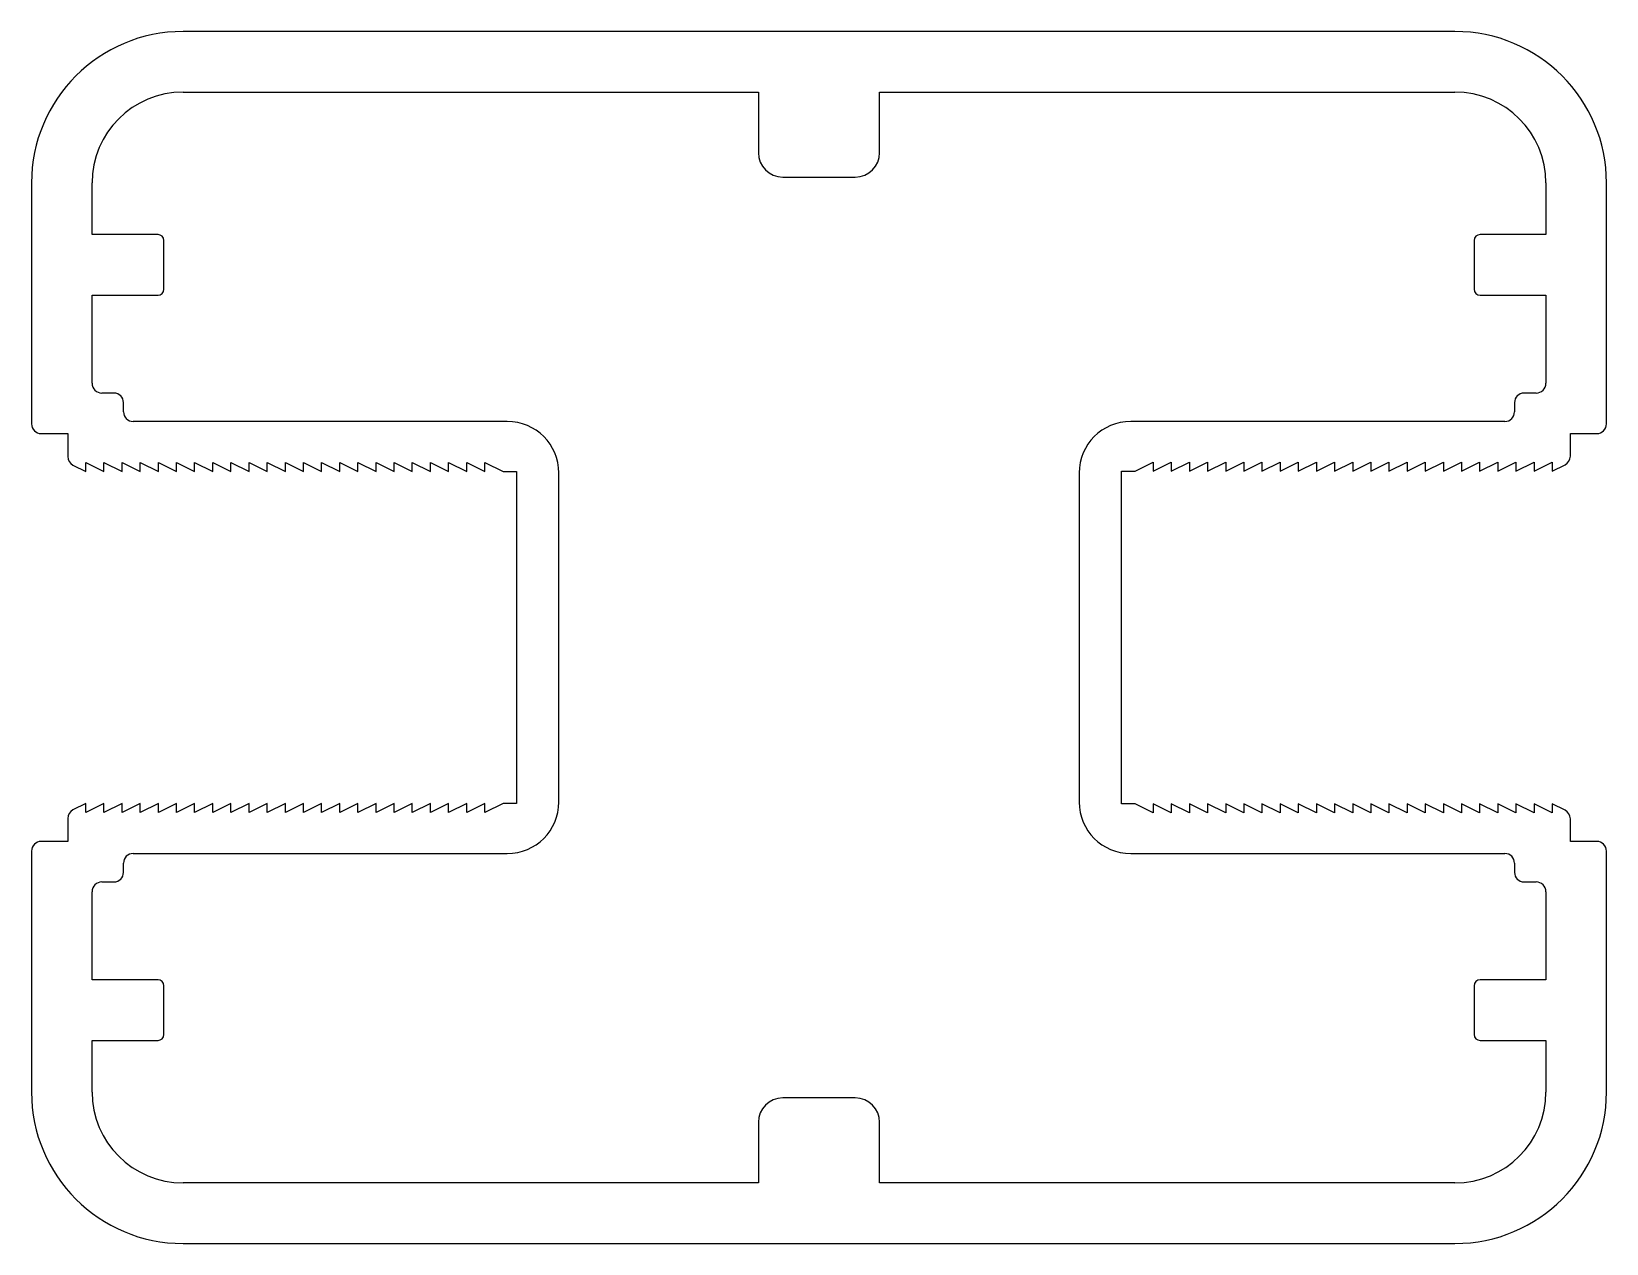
# Model space of a CAD drawing. Extents: x -31.4 to 34.5, y 6.7 to 57.5.
import ezdxf

# ---------------------------------------------------------------- set-up
doc = ezdxf.new("R2010")
doc.units = 0
doc.layers.get('0').update_dxf_attribs({"linetype": 'CONTINUOUS'})

msp = doc.modelspace()

# ---------------------------------------------------------------- linework, layer by layer
for p, q in [((28.2, 57.549), (-25.09, 57.549)), ((-25.09, 55.009), (-0.985, 55.009)), ((-0.985, 55.009), (-0.985, 52.469)), ((4.095, 55.009), (28.2, 55.009)), ((4.095, 52.469), (4.095, 55.009)), ((-31.44, 51.199), (-31.44, 41.104)), ((-28.9, 49.038), (-28.9, 51.199)), ((0.035, 51.449), (3.075, 51.449)), ((32.01, 51.199), (32.01, 49.038)), ((34.55, 41.104), (34.55, 51.199)), ((-26.14, 49.038), (-28.9, 49.038)), ((32.01, 49.038), (29.25, 49.038)), ((-25.89, 46.748), (-25.89, 48.788)), ((29, 48.788), (29, 46.748)), ((-28.9, 42.804), (-28.9, 46.498)), ((-28.9, 46.498), (-26.14, 46.498)), ((29.25, 46.498), (32.01, 46.498)), ((32.01, 46.498), (32.01, 42.804)), ((-27.985, 42.394), (-28.49, 42.394)), ((31.6, 42.394), (31.095, 42.394)), ((-27.585, 41.604), (-27.585, 41.994)), ((30.695, 41.994), (30.695, 41.604)), ((-11.505, 41.204), (-27.185, 41.204)), ((30.295, 41.204), (14.615, 41.204)), ((-31.03, 40.694), (-29.925, 40.694)), ((-29.925, 40.694), (-29.925, 39.736)), ((33.035, 39.746), (33.035, 40.694)), ((33.035, 40.694), (34.14, 40.694)), ((-29.704, 39.378), (-29.165, 39.109)), ((-29.165, 39.109), (-29.165, 39.489)), ((-29.165, 39.489), (-28.405, 39.109)), ((-28.405, 39.109), (-28.405, 39.489)), ((-28.405, 39.489), (-27.645, 39.109)), ((-27.645, 39.109), (-27.645, 39.489)), ((-27.645, 39.489), (-26.885, 39.109)), ((-26.885, 39.109), (-26.885, 39.489)), ((-26.885, 39.489), (-26.125, 39.109)), ((-26.125, 39.109), (-26.125, 39.489)), ((-26.125, 39.489), (-25.365, 39.109)), ((-25.365, 39.109), (-25.365, 39.489)), ((-25.365, 39.489), (-24.605, 39.109)), ((-24.605, 39.109), (-24.605, 39.489)), ((-24.605, 39.489), (-23.845, 39.109)), ((-23.845, 39.109), (-23.845, 39.489)), ((-23.845, 39.489), (-23.085, 39.109)), ((-23.085, 39.109), (-23.085, 39.489)), ((-23.085, 39.489), (-22.325, 39.109)), ((-22.325, 39.109), (-22.325, 39.489)), ((-22.325, 39.489), (-21.565, 39.109)), ((-21.565, 39.109), (-21.565, 39.489)), ((-21.565, 39.489), (-20.805, 39.109)), ((-20.805, 39.109), (-20.805, 39.489)), ((-20.805, 39.489), (-20.045, 39.109)), ((-20.045, 39.109), (-20.045, 39.489)), ((-20.045, 39.489), (-19.285, 39.109)), ((-19.285, 39.109), (-19.285, 39.489)), ((-19.285, 39.489), (-18.525, 39.109)), ((-18.525, 39.109), (-18.525, 39.489)), ((-18.525, 39.489), (-17.765, 39.109)), ((-17.765, 39.109), (-17.765, 39.489)), ((-17.765, 39.489), (-17.005, 39.109)), ((-17.005, 39.109), (-17.005, 39.489)), ((-17.005, 39.489), (-16.245, 39.109)), ((-16.245, 39.109), (-16.245, 39.489)), ((-16.245, 39.489), (-15.485, 39.109)), ((-15.485, 39.109), (-15.485, 39.489)), ((-15.485, 39.489), (-14.725, 39.109)), ((-14.725, 39.109), (-14.725, 39.489)), ((-14.725, 39.489), (-13.965, 39.109)), ((-13.965, 39.109), (-13.965, 39.489)), ((-13.965, 39.489), (-13.205, 39.109)), ((-13.205, 39.109), (-13.205, 39.489)), ((-13.205, 39.489), (-12.445, 39.109)), ((-12.445, 39.109), (-12.445, 39.489)), ((-12.445, 39.489), (-11.685, 39.109)), ((-11.685, 39.109), (-11.125, 39.109)), ((-11.125, 39.109), (-11.125, 25.189)), ((-9.345, 25.254), (-9.345, 39.044)), ((12.455, 39.044), (12.455, 25.254)), ((14.235, 25.179), (14.235, 39.119)), ((14.235, 39.119), (14.795, 39.119)), ((14.795, 39.119), (15.555, 39.499)), ((15.555, 39.499), (15.555, 39.119)), ((15.555, 39.119), (16.315, 39.499)), ((16.315, 39.499), (16.315, 39.119)), ((16.315, 39.119), (17.075, 39.499)), ((17.075, 39.499), (17.075, 39.119)), ((17.075, 39.119), (17.835, 39.499)), ((17.835, 39.499), (17.835, 39.119)), ((17.835, 39.119), (18.595, 39.499)), ((18.595, 39.499), (18.595, 39.119)), ((18.595, 39.119), (19.355, 39.499)), ((19.355, 39.499), (19.355, 39.119)), ((19.355, 39.119), (20.115, 39.499)), ((20.115, 39.499), (20.115, 39.119)), ((20.115, 39.119), (20.875, 39.499)), ((20.875, 39.499), (20.875, 39.119)), ((20.875, 39.119), (21.635, 39.499)), ((21.635, 39.499), (21.635, 39.119)), ((21.635, 39.119), (22.395, 39.499)), ((22.395, 39.499), (22.395, 39.119)), ((22.395, 39.119), (23.155, 39.499)), ((23.155, 39.499), (23.155, 39.119)), ((23.155, 39.119), (23.915, 39.499)), ((23.915, 39.499), (23.915, 39.119)), ((23.915, 39.119), (24.675, 39.499)), ((24.675, 39.499), (24.675, 39.119)), ((24.675, 39.119), (25.435, 39.499)), ((25.435, 39.499), (25.435, 39.119)), ((25.435, 39.119), (26.195, 39.499)), ((26.195, 39.499), (26.195, 39.119)), ((26.195, 39.119), (26.955, 39.499)), ((26.955, 39.499), (26.955, 39.119)), ((26.955, 39.119), (27.715, 39.499)), ((27.715, 39.499), (27.715, 39.119)), ((27.715, 39.119), (28.475, 39.499)), ((28.475, 39.499), (28.475, 39.119)), ((28.475, 39.119), (29.235, 39.499)), ((29.235, 39.499), (29.235, 39.119)), ((29.235, 39.119), (29.995, 39.499)), ((29.995, 39.499), (29.995, 39.119)), ((29.995, 39.119), (30.755, 39.499)), ((30.755, 39.499), (30.755, 39.119)), ((30.755, 39.119), (31.515, 39.499)), ((31.515, 39.499), (31.515, 39.119)), ((31.515, 39.119), (32.275, 39.499)), ((32.275, 39.499), (32.275, 39.119)), ((32.275, 39.119), (32.814, 39.388)), ((-29.165, 25.189), (-29.704, 24.919)), ((-28.405, 25.189), (-29.165, 24.809)), ((-29.165, 24.809), (-29.165, 25.189)), ((-27.645, 25.189), (-28.405, 24.809)), ((-28.405, 24.809), (-28.405, 25.189)), ((-26.885, 25.189), (-27.645, 24.809)), ((-27.645, 24.809), (-27.645, 25.189)), ((-26.125, 25.189), (-26.885, 24.809)), ((-26.885, 24.809), (-26.885, 25.189)), ((-25.365, 25.189), (-26.125, 24.809)), ((-26.125, 24.809), (-26.125, 25.189)), ((-24.605, 25.189), (-25.365, 24.809)), ((-25.365, 24.809), (-25.365, 25.189)), ((-23.845, 25.189), (-24.605, 24.809)), ((-24.605, 24.809), (-24.605, 25.189)), ((-23.085, 25.189), (-23.845, 24.809)), ((-23.845, 24.809), (-23.845, 25.189)), ((-22.325, 25.189), (-23.085, 24.809)), ((-23.085, 24.809), (-23.085, 25.189)), ((-21.565, 25.189), (-22.325, 24.809)), ((-22.325, 24.809), (-22.325, 25.189)), ((-20.805, 25.189), (-21.565, 24.809)), ((-21.565, 24.809), (-21.565, 25.189)), ((-20.045, 25.189), (-20.805, 24.809)), ((-20.805, 24.809), (-20.805, 25.189)), ((-19.285, 25.189), (-20.045, 24.809)), ((-20.045, 24.809), (-20.045, 25.189)), ((-18.525, 25.189), (-19.285, 24.809)), ((-19.285, 24.809), (-19.285, 25.189)), ((-17.765, 25.189), (-18.525, 24.809)), ((-18.525, 24.809), (-18.525, 25.189)), ((-17.005, 25.189), (-17.765, 24.809)), ((-17.765, 24.809), (-17.765, 25.189)), ((-16.245, 25.189), (-17.005, 24.809)), ((-17.005, 24.809), (-17.005, 25.189)), ((-15.485, 25.189), (-16.245, 24.809)), ((-16.245, 24.809), (-16.245, 25.189)), ((-14.725, 25.189), (-15.485, 24.809)), ((-15.485, 24.809), (-15.485, 25.189)), ((-13.965, 25.189), (-14.725, 24.809)), ((-14.725, 24.809), (-14.725, 25.189)), ((-13.205, 25.189), (-13.965, 24.809)), ((-13.965, 24.809), (-13.965, 25.189)), ((-12.445, 25.189), (-13.205, 24.809)), ((-13.205, 24.809), (-13.205, 25.189)), ((-11.685, 25.189), (-12.445, 24.809)), ((-12.445, 24.809), (-12.445, 25.189)), ((-11.125, 25.189), (-11.685, 25.189)), ((14.795, 25.179), (14.235, 25.179)), ((15.555, 24.799), (14.795, 25.179)), ((16.315, 24.799), (15.555, 25.179)), ((15.555, 25.179), (15.555, 24.799)), ((17.075, 24.799), (16.315, 25.179)), ((16.315, 25.179), (16.315, 24.799)), ((17.835, 24.799), (17.075, 25.179)), ((17.075, 25.179), (17.075, 24.799)), ((18.595, 24.799), (17.835, 25.179)), ((17.835, 25.179), (17.835, 24.799)), ((19.355, 24.799), (18.595, 25.179)), ((18.595, 25.179), (18.595, 24.799)), ((20.115, 24.799), (19.355, 25.179)), ((19.355, 25.179), (19.355, 24.799)), ((20.875, 24.799), (20.115, 25.179)), ((20.115, 25.179), (20.115, 24.799)), ((21.635, 24.799), (20.875, 25.179)), ((20.875, 25.179), (20.875, 24.799)), ((22.395, 24.799), (21.635, 25.179)), ((21.635, 25.179), (21.635, 24.799)), ((23.155, 24.799), (22.395, 25.179)), ((22.395, 25.179), (22.395, 24.799)), ((23.915, 24.799), (23.155, 25.179)), ((23.155, 25.179), (23.155, 24.799)), ((24.675, 24.799), (23.915, 25.179)), ((23.915, 25.179), (23.915, 24.799)), ((25.435, 24.799), (24.675, 25.179)), ((24.675, 25.179), (24.675, 24.799)), ((26.195, 24.799), (25.435, 25.179)), ((25.435, 25.179), (25.435, 24.799)), ((26.955, 24.799), (26.195, 25.179)), ((26.195, 25.179), (26.195, 24.799)), ((27.715, 24.799), (26.955, 25.179)), ((26.955, 25.179), (26.955, 24.799)), ((28.475, 24.799), (27.715, 25.179)), ((27.715, 25.179), (27.715, 24.799)), ((29.235, 24.799), (28.475, 25.179)), ((28.475, 25.179), (28.475, 24.799)), ((29.995, 24.799), (29.235, 25.179)), ((29.235, 25.179), (29.235, 24.799)), ((30.755, 24.799), (29.995, 25.179)), ((29.995, 25.179), (29.995, 24.799)), ((31.515, 24.799), (30.755, 25.179)), ((30.755, 25.179), (30.755, 24.799)), ((32.275, 24.799), (31.515, 25.179)), ((31.515, 25.179), (31.515, 24.799)), ((32.813, 24.91), (32.275, 25.179)), ((32.275, 25.179), (32.275, 24.799)), ((-29.925, 24.562), (-29.925, 23.604)), ((33.035, 23.604), (33.035, 24.552)), ((-31.44, 23.194), (-31.44, 13.099)), ((-29.925, 23.604), (-31.03, 23.604)), ((34.14, 23.604), (33.035, 23.604)), ((34.55, 13.099), (34.55, 23.194)), ((-27.585, 22.304), (-27.585, 22.694)), ((-27.185, 23.094), (-11.505, 23.094)), ((14.615, 23.094), (30.295, 23.094)), ((30.695, 22.694), (30.695, 22.304)), ((-28.49, 21.904), (-27.985, 21.904)), ((31.095, 21.904), (31.6, 21.904)), ((-28.9, 17.8), (-28.9, 21.494)), ((32.01, 21.494), (32.01, 17.8)), ((-26.14, 17.8), (-28.9, 17.8)), ((-25.89, 15.51), (-25.89, 17.55)), ((29, 17.55), (29, 15.51)), ((32.01, 17.8), (29.25, 17.8)), ((-28.9, 13.099), (-28.9, 15.26)), ((-28.9, 15.26), (-26.14, 15.26)), ((29.25, 15.26), (32.01, 15.26)), ((32.01, 15.26), (32.01, 13.099)), ((3.075, 12.849), (0.035, 12.849)), ((-0.985, 11.829), (-0.985, 9.289)), ((4.095, 9.289), (4.095, 11.829)), ((-0.985, 9.289), (-25.09, 9.289)), ((28.2, 9.289), (4.095, 9.289)), ((-25.09, 6.749), (28.2, 6.749))]:
    msp.add_line(p, q)
for centre, radius, start, end in [((-25.09, 51.199), 6.35, 90, 180), ((28.2, 51.199), 6.35, 0, 90), ((-25.09, 51.199), 3.81, 90, 180), ((28.2, 51.199), 3.81, 360, 90), ((0.035, 52.469), 1.02, 180, 270), ((3.075, 52.469), 1.02, 270, 360), ((-26.14, 48.788), 0.25, 0, 90), ((29.25, 48.788), 0.25, 90, 180), ((-26.14, 46.748), 0.25, 270, 0), ((29.25, 46.748), 0.25, 180, 270), ((-28.49, 42.804), 0.41, 180, 270), ((-27.985, 41.994), 0.4, 0, 90), ((31.095, 41.994), 0.4, 90, 180), ((31.6, 42.804), 0.41, 270, 360), ((-27.185, 41.604), 0.4, 180, 270), ((30.295, 41.604), 0.4, 270, 360), ((-31.03, 41.104), 0.41, 180, 270), ((-11.505, 39.044), 2.16, 0, 90), ((14.615, 39.044), 2.16, 90, 180), ((34.14, 41.104), 0.41, 270, 360), ((-29.525, 39.736), 0.4, 180, 243.43503), ((32.635, 39.746), 0.4, 296.60245, 0), ((-11.505, 25.254), 2.16, 270, 360), ((14.615, 25.254), 2.16, 180, 270), ((-29.525, 24.562), 0.4, 116.56505, 180), ((32.635, 24.552), 0.4, 0, 63.47235), ((-31.03, 23.194), 0.41, 90, 180), ((34.14, 23.194), 0.41, 0, 90), ((-27.185, 22.694), 0.4, 90, 180), ((30.295, 22.694), 0.4, 0, 90), ((-28.49, 21.494), 0.41, 90, 180), ((-27.985, 22.304), 0.4, 270, 360), ((31.095, 22.304), 0.4, 180, 270), ((31.6, 21.494), 0.41, 0, 90), ((-26.14, 17.55), 0.25, 0, 90), ((29.25, 17.55), 0.25, 90, 180), ((-26.14, 15.51), 0.25, 270, 0), ((29.25, 15.51), 0.25, 180, 270), ((-25.09, 13.099), 6.35, 180, 270), ((-25.09, 13.099), 3.81, 180, 270), ((0.035, 11.829), 1.02, 90, 180), ((3.075, 11.829), 1.02, 0, 90), ((28.2, 13.099), 6.35, 270, 0), ((28.2, 13.099), 3.81, 270, 0)]:
    msp.add_arc(centre, radius, start, end)

doc.saveas('drawing.dxf')
